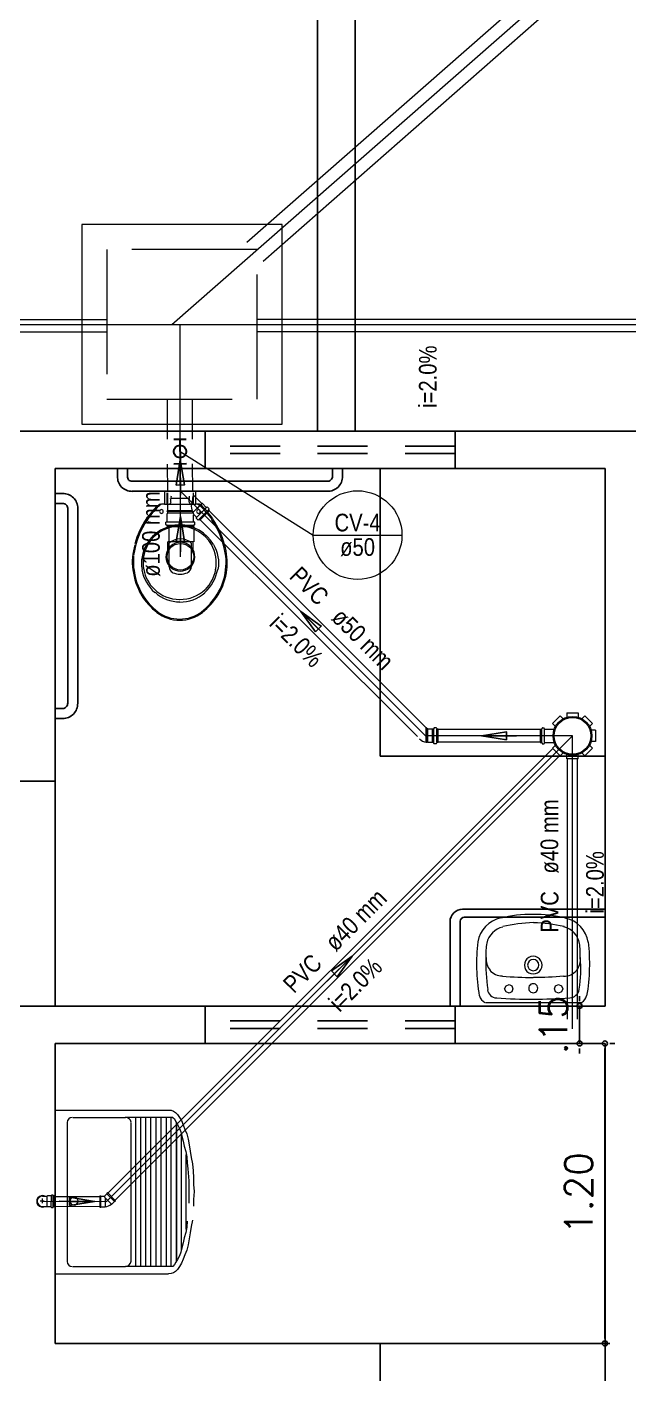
# Model space of a CAD drawing. Header units: inches. Extents: x 48180 to 96389, y -17773 to -8880.
# Drawn here: x 48184.81 to 48187.22, y -8893.59 to -8888.17 of the extents above; entities that cross this region are included whole.
import ezdxf

# ---------------------------------------------------------------- set-up
doc = ezdxf.new("R2010")
doc.units = ezdxf.units.IN
doc.header["$MEASUREMENT"] = 0
for name, pattern in [('CONTORNO_QUADRO_T', [0.35, 0.2, -0.15]), ('Dashed', [0.75, 0.5, -0.25]), ('HIDDEN', [9.525, 6.35, -3.175])]:
    doc.linetypes.add(name, pattern=pattern)
for name, color, linetype, lineweight in [('Arquitetura', 134, 'Continuous', 5), ('CV-Colunas', 1, 'Continuous', 30), ('CV-Indicação coluna', 5, 'Continuous', 20), ('CV-Textos coluna', 7, 'Continuous', 20), ('Simbolos', 5, 'Continuous', 20), ('Simbolos_int', 174, 'Continuous', 5), ('TQ-Sentido tubo', 9, 'Continuous', 20), ('TQ-Seção tubo', 5, 'Continuous', 20), ('TQ-Textos tubo', 7, 'Continuous', 20), ('TQ-Tubos detalhe', 90, 'Continuous', 20)]:
    doc.layers.add(name, color=color, linetype=linetype, lineweight=lineweight)
for name, color, linetype in [('at_Entity', 7, 'Continuous'), ('barras acess', 7, 'Continuous'), ('ESQUADRIA', 3, 'Continuous'), ('JANELA2', 1, 'Continuous'), ('PAREDE', 4, 'Continuous'), ('soleira piso', 7, 'Continuous')]:
    doc.layers.add(name, color=color, linetype=linetype)
doc.styles.add('ARIAL', font='ARIALN.TTF')
doc.styles.add('ROMANS', font='romans.shx')
doc.dimstyles.new('ESCALA75', dxfattribs={"dimtxt": 0.11, "dimasz": 0.02, "dimexe": 0.02, "dimexo": 0.04, "dimgap": 0.05, "dimtad": 1, "dimzin": 4, "dimdsep": 46, "dimtxsty": 'ROMANS', "dimblk1": 'PPC', "dimblk2": 'PPC', "dimsah": 1, "dimcen": 0.02, "dimclrd": 7, "dimclre": 7, "dimclrt": 3, "dimazin": 1, "dimtfac": 1, "dimtix": 1, "dimtmove": 0, "dimatfit": 3, "dimldrblk": 'PPC', "dimfxl": 0, "dimtolj": 1, "dimtzin": 12, "dimarcsym": 0})
doc.dimstyles.get("Standard").update_dxf_attribs({"dimtxt": 0.18, "dimasz": 0.18, "dimexe": 0.18, "dimexo": 0.0625, "dimgap": 0.09, "dimtad": 0, "dimtih": 1, "dimtoh": 1, "dimdec": 4, "dimzin": 0, "dimdsep": 46, "dimtxsty": 'Standard', "dimcen": 0.09, "dimadec": 0, "dimazin": 0, "dimtfac": 1, "dimtdec": 4, "dimtofl": 0, "dimtmove": 0, "dimatfit": 3, "dimfxl": 0, "dimtolj": 1, "dimtzin": 0, "dimarcsym": 0})

# ---------------------------------------------------------------- blocks, each defined once
blk = doc.blocks.new('new block5')
at = {"layer": 'barras acess', "color": 0}
for p, q in [((-0.3905, 0.04), (0.3905, 0.04)), ((-0.3905, 0), (0.3905, 0)), ((-0.4517, -0.0201), (-0.4517, -0.0508)), ((-0.4117, -0.0201), (-0.4117, -0.0508)), ((0.4083, -0.0201), (0.4083, -0.0508)), ((0.4483, -0.0201), (0.4483, -0.0508))]:
    blk.add_line(p, q, dxfattribs=at)
for centre, radius, start, end in [((-0.3917, -0.02), 0.06, 88.8662, 180.134), ((-0.3915, -0.0201), 0.0201, 87.1138, 179.9486), ((0.3905, -0.0177), 0.0579, 357.6185, 90.9862), ((0.3904, -0.0181), 0.0181, 353.5362, 89.508)]:
    blk.add_arc(centre, radius, start, end, dxfattribs=at)
blk = doc.blocks.new('new block8')
at = {"layer": 'at_Entity', "color": 0}
for p, q in [((0, 0), (-0.3388, 0)), ((0, 0.04), (-0.3372, 0.04))]:
    blk.add_line(p, q, dxfattribs=at)
at = {"layer": 'at_Entity', "color": 7}
for p, q in [((-0.3872, -0.01), (-0.3872, -0.58)), ((-0.3555, -0.58), (-0.3555, -0.0169))]:
    blk.add_line(p, q, dxfattribs=at)
at = {"layer": 'at_Entity'}
blk.add_arc((-0.3372, -0.01), 0.05, 90, 180, dxfattribs=at)
at = {"layer": 'at_Entity', "color": 7}
blk.add_arc((-0.3383, -0.0172), 0.0172, 91.789, 179.0886, dxfattribs=at)
blk = doc.blocks.new('PPC')
at = {"color": 2}
blk.add_circle((0, 0), 0.5, dxfattribs=at)
blk = doc.blocks.new('*D89')
at = {"color": 7, "lineweight": -2, "transparency": 16777216}
for p, q in [((48187.0232, -8892.0692), (48187.0232, -8892.0492)), ((48187.0845, -8892.0892), (48187.0032, -8892.0892)), ((48187.0232, -8892.0892), (48187.0232, -8892.2392)), ((48187.0845, -8892.2392), (48187.0032, -8892.2392)), ((48187.0232, -8892.2592), (48187.0232, -8892.2792))]:
    blk.add_line(p, q, dxfattribs=at)
at = {"layer": 'DEFPOINTS', "color": 0, "linetype": 'HIDDEN', "transparency": 16777216}
for p in [(48187.1245, -8892.0892), (48187.0232, -8892.2392), (48187.1245, -8892.2392)]:
    blk.add_point(p, dxfattribs=at)
at = {"color": 7, "linetype": 'HIDDEN', "lineweight": -2, "transparency": 16777216, "xscale": 0.02, "yscale": 0.02, "zscale": 0.02}
for p, rotation in [((48187.0232, -8892.0892), 270), ((48187.0232, -8892.2392), 90)]:
    blk.add_blockref('PPC', p, dxfattribs=dict(at, rotation=rotation))
at = {"color": 3, "linetype": 'HIDDEN', "transparency": 16777216, "insert": (48186.9182, -8892.1642), "char_height": 0.11, "attachment_point": 5, "rotation": 90, "style": 'ROMANS'}
blk.add_mtext('\\A1;.15', dxfattribs=at)
blk = doc.blocks.new('*D93')
at = {"color": 7, "lineweight": -2, "transparency": 16777216}
for p, q in [((48187.1245, -8892.2592), (48187.1245, -8893.4192)), ((48187.1645, -8892.2392), (48187.1445, -8892.2392)), ((48187.0632, -8893.4392), (48187.1445, -8893.4392))]:
    blk.add_line(p, q, dxfattribs=at)
at = {"layer": 'DEFPOINTS', "color": 0, "linetype": 'HIDDEN', "transparency": 16777216}
for p in [(48187.1245, -8892.2392), (48187.0232, -8893.4392), (48187.1245, -8893.4392)]:
    blk.add_point(p, dxfattribs=at)
at = {"color": 7, "linetype": 'HIDDEN', "lineweight": -2, "transparency": 16777216, "xscale": 0.02, "yscale": 0.02, "zscale": 0.02}
for p, rotation in [((48187.1245, -8892.2392), 90), ((48187.1245, -8893.4392), 270)]:
    blk.add_blockref('PPC', p, dxfattribs=dict(at, rotation=rotation))
at = {"color": 3, "linetype": 'HIDDEN', "transparency": 16777216, "insert": (48187.0195, -8892.8392), "char_height": 0.11, "attachment_point": 5, "rotation": 90, "style": 'ROMANS'}
blk.add_mtext('\\A1;1.20', dxfattribs=at)

msp = doc.modelspace()

# ---------------------------------------------------------------- linework, layer by layer
at = {"layer": 'Arquitetura', "color": 7}
for p, q in [((48185.3626, -8890.0297), (48185.3626, -8890.0812)), ((48185.3721, -8890.0357), (48185.3721, -8890.0812)), ((48185.4791, -8890.0812), (48185.4791, -8890.0357)), ((48185.4886, -8890.0812), (48185.4886, -8890.0297)), ((48185.3546, -8890.0812), (48185.3506, -8890.0812)), ((48185.3626, -8890.0812), (48185.3546, -8890.0812)), ((48185.3626, -8890.0812), (48185.4256, -8890.0812)), ((48185.4256, -8890.0592), (48185.3881, -8890.0592)), ((48185.3881, -8890.0732), (48185.3881, -8890.0632)), ((48185.4631, -8890.0592), (48185.4256, -8890.0592)), ((48185.4256, -8890.0812), (48185.4886, -8890.0812)), ((48185.4611, -8890.0732), (48185.4611, -8890.0632)), ((48185.4966, -8890.0812), (48185.4886, -8890.0812)), ((48185.5006, -8890.0812), (48185.4966, -8890.0812)), ((48185.3801, -8890.2372), (48185.3801, -8890.3337)), ((48185.4711, -8890.3337), (48185.4711, -8890.2372))]:
    msp.add_line(p, q, dxfattribs=at)
at = {"layer": 'Arquitetura'}
for p, q in [((48185.3821, -8890.0812), (48185.4886, -8890.0812)), ((48186.7231, -8892.0202), (48186.7291, -8892.0082)), ((48186.7291, -8892.0322), (48186.7231, -8892.0202)), ((48186.7291, -8892.0082), (48186.7411, -8892.0027)), ((48186.7411, -8892.0382), (48186.7291, -8892.0322)), ((48186.7411, -8892.0027), (48186.7526, -8892.0082)), ((48186.7526, -8892.0322), (48186.7411, -8892.0382)), ((48186.7526, -8892.0082), (48186.7566, -8892.0202)), ((48186.7566, -8892.0202), (48186.7526, -8892.0322)), ((48186.9226, -8892.0202), (48186.9266, -8892.0082)), ((48186.9266, -8892.0322), (48186.9226, -8892.0202)), ((48186.9266, -8892.0082), (48186.9381, -8892.0027)), ((48186.9381, -8892.0382), (48186.9266, -8892.0322)), ((48186.9381, -8892.0027), (48186.9501, -8892.0082)), ((48186.9501, -8892.0322), (48186.9381, -8892.0382)), ((48186.9501, -8892.0082), (48186.9561, -8892.0202)), ((48186.9561, -8892.0202), (48186.9501, -8892.0322)), ((48186.6461, -8892.0757), (48186.8376, -8892.0757)), ((48186.7746, -8892.0757), (48186.9641, -8892.0757)), ((48186.8376, -8892.0757), (48187.0331, -8892.0757)), ((48184.9251, -8892.5057), (48185.3791, -8892.5057)), ((48184.9961, -8892.5352), (48185.2076, -8892.5352)), ((48185.3966, -8892.5352), (48185.2076, -8892.5352)), ((48185.2486, -8893.1317), (48185.2486, -8892.5352)), ((48185.2686, -8893.1317), (48185.2686, -8892.5352)), ((48185.2881, -8893.1317), (48185.2881, -8892.5352)), ((48185.3081, -8893.1317), (48185.3081, -8892.5352)), ((48185.3296, -8893.1317), (48185.3296, -8892.5352)), ((48185.3496, -8893.1317), (48185.3496, -8892.5352)), ((48185.3711, -8893.1317), (48185.3711, -8892.5352)), ((48185.3791, -8892.5057), (48185.3891, -8892.5057)), ((48185.3891, -8892.5057), (48185.3986, -8892.5097)), ((48185.3891, -8893.1317), (48185.3891, -8892.5352)), ((48185.3966, -8892.5352), (48185.4026, -8892.5412)), ((48185.3986, -8892.5097), (48185.4066, -8892.5157)), ((48185.4066, -8892.5157), (48185.4146, -8892.5237)), ((48185.4146, -8892.5237), (48185.4226, -8892.5352)), ((48185.4226, -8892.5352), (48185.4306, -8892.5472)), ((48184.9746, -8893.1097), (48184.9746, -8892.5552)), ((48185.2291, -8893.1097), (48185.2291, -8892.5552)), ((48185.4026, -8892.5412), (48185.4086, -8892.5532)), ((48185.4086, -8892.5532), (48185.4146, -8892.5632)), ((48185.4106, -8892.5552), (48185.4106, -8893.1117)), ((48185.4106, -8893.1117), (48185.4106, -8892.5552)), ((48185.4146, -8892.5632), (48185.4226, -8892.5787)), ((48185.4226, -8892.5787), (48185.4286, -8892.5927)), ((48185.4306, -8892.5472), (48185.4381, -8892.5652)), ((48185.4381, -8892.5652), (48185.4441, -8892.5827)), ((48185.4441, -8892.5827), (48185.4521, -8892.6007)), ((48185.4286, -8892.5927), (48185.4326, -8892.6102)), ((48185.4306, -8893.0662), (48185.4306, -8892.6007)), ((48185.4326, -8892.6102), (48185.4381, -8892.6302)), ((48185.4381, -8892.6302), (48185.4421, -8892.6497)), ((48185.4521, -8892.6007), (48185.4581, -8892.6222)), ((48185.4581, -8892.6222), (48185.4621, -8892.6442)), ((48185.4621, -8892.6442), (48185.4661, -8892.6697)), ((48185.4421, -8892.6497), (48185.4481, -8892.6717)), ((48185.4481, -8892.6717), (48185.4521, -8892.6932)), ((48185.4501, -8892.9832), (48185.4501, -8892.6832)), ((48185.4521, -8892.6932), (48185.4541, -8892.7172)), ((48185.4661, -8892.6697), (48185.4701, -8892.6952)), ((48185.4701, -8892.6952), (48185.4756, -8892.7207)), ((48185.4541, -8892.7172), (48185.4561, -8892.7407)), ((48185.4561, -8892.7407), (48185.4601, -8892.7882)), ((48185.4756, -8892.7207), (48185.4776, -8892.7487)), ((48185.4776, -8892.7487), (48185.4796, -8892.7762)), ((48185.4601, -8892.7882), (48185.4601, -8892.8117)), ((48185.4796, -8892.7762), (48185.4796, -8892.8037)), ((48185.4796, -8892.8037), (48185.4816, -8892.8317)), ((48185.4601, -8892.8117), (48185.4601, -8892.8317)), ((48185.4601, -8892.8317), (48185.4601, -8892.8552)), ((48185.4601, -8892.8552), (48185.4601, -8892.8787)), ((48185.4816, -8892.8317), (48185.4796, -8892.8632)), ((48185.4796, -8892.8632), (48185.4796, -8892.8907)), ((48185.4541, -8892.9497), (48185.4521, -8892.9737)), ((48185.4756, -8892.9457), (48185.4701, -8892.9717)), ((48185.4421, -8893.0172), (48185.4381, -8893.0367)), ((48185.4481, -8892.9952), (48185.4421, -8893.0172)), ((48185.4521, -8892.9737), (48185.4481, -8892.9952)), ((48185.4621, -8893.0207), (48185.4581, -8893.0447)), ((48185.4661, -8892.9972), (48185.4621, -8893.0207)), ((48185.4701, -8892.9717), (48185.4661, -8892.9972)), ((48185.4286, -8893.0742), (48185.4226, -8893.0882)), ((48185.4326, -8893.0567), (48185.4286, -8893.0742)), ((48185.4381, -8893.0367), (48185.4326, -8893.0567)), ((48185.4521, -8893.0662), (48185.4441, -8893.0842)), ((48185.4581, -8893.0447), (48185.4521, -8893.0662)), ((48184.9961, -8893.1317), (48185.2076, -8893.1317)), ((48185.3966, -8893.1317), (48185.2076, -8893.1317)), ((48185.4026, -8893.1237), (48185.3966, -8893.1317)), ((48185.4086, -8893.1137), (48185.4026, -8893.1237)), ((48185.4146, -8893.1037), (48185.4086, -8893.1137)), ((48185.4226, -8893.0882), (48185.4146, -8893.1037)), ((48185.4226, -8893.1317), (48185.4146, -8893.1432)), ((48185.4306, -8893.1177), (48185.4226, -8893.1317)), ((48185.4381, -8893.1017), (48185.4306, -8893.1177)), ((48185.4441, -8893.0842), (48185.4381, -8893.1017)), ((48184.9251, -8893.1612), (48185.3791, -8893.1612)), ((48185.3891, -8893.1592), (48185.3791, -8893.1612)), ((48185.3986, -8893.1572), (48185.3891, -8893.1592)), ((48185.4066, -8893.1512), (48185.3986, -8893.1572)), ((48185.4146, -8893.1432), (48185.4066, -8893.1512))]:
    msp.add_line(p, q, dxfattribs=at)
at = {"layer": 'Arquitetura', "color": 7}
for centre, radius, start, end in [((48185.5581, -8890.3237), 0.3241, 131.946, 145.536), ((48185.5581, -8890.3237), 0.3199, 130.723, 145.536), ((48185.3091, -8889.8662), 0.2178, 278.45, 280.557), ((48185.3821, -8890.0732), 0.00749, 274.724, 357.989), ((48185.3761, -8890.0632), 0.0118, 4.0536, 24.0048), ((48185.4021, -8890.0537), 0.0139, 160.615, 199.661), ((48185.4731, -8890.0632), 0.0118, 155.979, 175.963), ((48185.4551, -8890.0537), 0.0085, 318.844, 25.7885), ((48185.4691, -8890.0732), 0.00749, 182.016, 265.281), ((48185.4926, -8890.0912), 0.00963, 51.3502, 83.0075), ((48185.3031, -8890.3142), 0.3031, 34.2601, 49.668), ((48185.5006, -8890.0872), 0.00593, 34.8914, 99.2345), ((48185.2896, -8890.3237), 0.3241, 34.4641, 48.054), ((48185.5716, -8890.3297), 0.3348, 145.849, 172.705), ((48185.5716, -8890.3297), 0.3391, 145.849, 164.745), ((48185.3506, -8890.1107), 0.00749, 90, 180), ((48185.3506, -8890.1107), 0.00749, 180, 270), ((48185.3506, -8890.1107), 0.00749, 0, 90), ((48185.3506, -8890.1107), 0.00749, 270, 0), ((48185.4986, -8890.1107), 0.00749, 90, 180), ((48185.4986, -8890.1107), 0.00749, 180, 270), ((48185.4986, -8890.1107), 0.00749, 0, 90), ((48185.4986, -8890.1107), 0.00749, 270, 0), ((48185.2756, -8890.3317), 0.3348, 7.295, 34.1515), ((48185.2756, -8890.3317), 0.3391, 15.2545, 34.1511), ((48185.4256, -8890.3197), 0.1551, 90.2472, 150.342), ((48185.4236, -8890.3162), 0.1466, 89.8901, 150.09), ((48185.4236, -8890.3162), 0.1466, 29.9103, 90.1099), ((48185.4236, -8890.3197), 0.1551, 29.6576, 89.7528), ((48185.4791, -8890.3142), 0.245, 163.24, 187.048), ((48185.4096, -8890.3162), 0.1388, 148.497, 191.027), ((48185.4236, -8890.3162), 0.1466, 150.194, 191.069), ((48185.4256, -8890.2902), 0.0695, 50.1806, 130.688), ((48185.4236, -8890.3162), 0.1466, 348.937, 29.8057), ((48185.4416, -8890.3162), 0.1388, 348.979, 31.5037), ((48185.3686, -8890.3142), 0.245, 352.958, 16.7598), ((48185.4791, -8890.3142), 0.2407, 174.243, 187.054), ((48185.3686, -8890.3142), 0.2406, 352.952, 5.7623), ((48185.4866, -8890.3162), 0.2514, 186.482, 211.075), ((48185.4866, -8890.3162), 0.2471, 186.476, 211.07), ((48185.4276, -8890.3162), 0.1573, 190.031, 228.779), ((48185.4216, -8890.3162), 0.1444, 190.811, 226.928), ((48185.4061, -8890.3317), 0.0246, 179.11, 246.489), ((48185.4256, -8890.2767), 0.0845, 249.23, 290.781), ((48185.4456, -8890.3317), 0.0246, 293.516, 0.8899), ((48185.4136, -8890.3122), 0.1651, 312.113, 349.511), ((48185.4096, -8890.3102), 0.1622, 316.076, 348.198), ((48185.3626, -8890.3142), 0.2471, 328.936, 353.529), ((48185.3626, -8890.3142), 0.2514, 328.931, 353.523), ((48185.4196, -8890.3277), 0.1346, 223.896, 271.488), ((48185.4256, -8890.3182), 0.1444, 269.341, 313.775), ((48185.5006, -8890.3022), 0.2707, 211.679, 231.838), ((48185.5006, -8890.3022), 0.2664, 211.685, 231.828), ((48185.4216, -8890.3337), 0.1386, 225.938, 271.288), ((48185.4236, -8890.3182), 0.1551, 269.951, 310.671), ((48185.3466, -8890.3022), 0.2664, 308.177, 328.32), ((48185.3466, -8890.3022), 0.2707, 308.166, 328.326), ((48185.4236, -8890.3947), 0.1508, 233.009, 270.132), ((48185.4236, -8890.3947), 0.1466, 233.026, 270.132), ((48185.4236, -8890.3947), 0.1466, 269.879, 306.986), ((48185.4236, -8890.3947), 0.1508, 269.879, 307.002)]:
    msp.add_arc(centre, radius, start, end, dxfattribs=at)
at = {"layer": 'Arquitetura'}
for centre, radius, start, end in [((48186.8256, -8892.2017), 0.4785, 88.698, 104.422), ((48186.8476, -8892.2017), 0.4791, 75.6368, 91.3415), ((48186.7331, -8891.8527), 0.1187, 102.514, 169.944), ((48186.7351, -8891.8567), 0.0855, 102.946, 167.281), ((48186.8516, -8892.3382), 0.5826, 91.3524, 103.504), ((48186.8256, -8892.3342), 0.5785, 76.4579, 88.6966), ((48186.9441, -8891.8507), 0.0792, 8.4194, 78.3837), ((48186.9461, -8891.8487), 0.1119, 7.7196, 79.5925), ((48187.3726, -8891.9197), 0.7618, 173.413, 189.693), ((48186.3026, -8891.9197), 0.761, 350.279, 6.5765), ((48186.9621, -8891.8842), 0.3142, 171.322, 181.826), ((48186.7036, -8891.8842), 0.3222, 357.995, 8.1696), ((48187.2681, -8891.9237), 0.6201, 177.323, 189.242), ((48186.7211, -8891.8997), 0.0723, 176.602, 219.6), ((48186.8376, -8891.9257), 0.0353, 150.003, 209.997), ((48186.8376, -8891.9257), 0.0353, 90, 149.993), ((48186.8376, -8891.9257), 0.0225, 90, 180), ((48186.8376, -8891.9257), 0.0225, 180, 270), ((48186.8376, -8891.9257), 0.0353, 29.9968, 89.9993), ((48186.8376, -8891.9257), 0.0225, 0, 90), ((48186.8376, -8891.9257), 0.0225, 270.01, 0), ((48186.8376, -8891.9257), 0.0353, 330.003, 29.9968), ((48186.9481, -8891.8997), 0.079, 324.652, 2.8394), ((48186.5731, -8891.9412), 0.4552, 349.782, 5.7972), ((48186.7151, -8891.9017), 0.0674, 220.344, 269.449), ((48186.8396, -8890.4847), 1.4903, 265.19, 269.939), ((48186.8376, -8891.9257), 0.0353, 209.997, 269.999), ((48186.8376, -8891.9257), 0.0353, 270, 329.993), ((48186.8376, -8890.6072), 1.3668, 270.021, 275.095), ((48186.9621, -8891.9057), 0.0638, 266.773, 320.755), ((48186.6716, -8892.0302), 0.0527, 200.542, 238.93), ((48186.6936, -8892.0182), 0.0389, 188.756, 265.613), ((48186.8376, -8892.0182), 0.0182, 150.013, 209.987), ((48186.8376, -8892.0182), 0.0182, 90, 150.04), ((48186.8376, -8892.0182), 0.0182, 210.019, 270.037), ((48186.8376, -8892.0182), 0.0182, 30.0191, 90.0367), ((48186.8376, -8892.0182), 0.0182, 270, 330.04), ((48186.8376, -8892.0182), 0.0182, 330.013, 29.9872), ((48186.9816, -8892.0162), 0.0406, 273.114, 350.393), ((48187.0131, -8892.0402), 0.039, 297.867, 348.569), ((48186.8316, -8890.3287), 1.7337, 265.375, 270.21), ((48186.8376, -8890.1632), 1.8987, 270, 274.414), ((48184.9941, -8892.5552), 0.0203, 90, 180), ((48185.2056, -8892.5592), 0.025, 13.2141, 85.5784), ((48185.0011, -8892.8697), 0.016, 90, 180), ((48185.0011, -8892.8697), 0.016, 0, 90), ((48185.0011, -8892.8697), 0.016, 180, 270), ((48185.0011, -8892.8697), 0.016, 270, 0), ((48184.9941, -8893.1117), 0.0203, 180, 270), ((48185.2056, -8893.1077), 0.0242, 273.761, 353.445)]:
    msp.add_arc(centre, radius, start, end, dxfattribs=at)
at = {"layer": 'CV-Colunas', "linetype": 'Continuous'}
for p, q in [((48185.4002, -8889.8207), (48185.4502, -8889.821)), ((48185.4251, -8889.8707), (48185.4252, -8889.8207)), ((48185.4251, -8889.8707), (48185.4256, -8889.9207)), ((48185.4506, -8889.9207), (48185.4006, -8889.921))]:
    msp.add_line(p, q, dxfattribs=at)
msp.add_circle((48185.4251, -8889.8707), 0.025, dxfattribs=at)
at = {"layer": 'CV-Indicação coluna'}
for p, q in [((48185.4251, -8889.8707), (48185.9577, -8890.2053)), ((48185.9577, -8890.2053), (48186.3127, -8890.2053))]:
    msp.add_line(p, q, dxfattribs=at)
msp.add_circle((48186.1352, -8890.2053), 0.1775, dxfattribs=at)
at = {"layer": 'ESQUADRIA', "linetype": 'CONTORNO_QUADRO_T'}
for p, q in [((48186.5251, -8889.8492), (48185.5251, -8889.8492)), ((48186.5251, -8889.8792), (48185.5251, -8889.8792)), ((48186.5251, -8892.1492), (48185.5251, -8892.1492)), ((48186.5251, -8892.1792), (48185.5251, -8892.1792))]:
    msp.add_line(p, q, dxfattribs=at)
at = {"layer": 'JANELA2'}
for p, q in [((48185.5251, -8889.7892), (48185.5251, -8889.9392)), ((48186.5251, -8889.7892), (48186.5251, -8889.9392)), ((48185.5251, -8892.0892), (48185.5251, -8892.2392)), ((48186.5251, -8892.0892), (48186.5251, -8892.2392))]:
    msp.add_line(p, q, dxfattribs=at)
at = {"layer": 'PAREDE'}
for p, q in [((48186.1251, -8883.9892), (48186.1251, -8889.7892)), ((48185.9751, -8884.1392), (48185.9751, -8889.7892)), ((48186.1251, -8884.1392), (48186.1251, -8889.7892)), ((48184.9251, -8889.9392), (48184.9251, -8891.1892)), ((48187.1251, -8889.9392), (48187.1251, -8892.0892)), ((48184.7751, -8891.1892), (48184.9251, -8891.1892)), ((48184.7751, -8892.0892), (48184.9251, -8892.0892)), ((48184.9251, -8892.2392), (48184.9251, -8893.4392)), ((48187.1251, -8892.2392), (48187.1251, -8893.5892)), ((48186.2251, -8893.4392), (48186.2251, -8893.5892))]:
    msp.add_line(p, q, dxfattribs=at)
at = {"layer": 'PAREDE', "linetype": 'Continuous'}
for p, q in [((48193.1251, -8889.7892), (48181.7251, -8889.7892)), ((48187.1251, -8889.9392), (48184.9251, -8889.9392)), ((48187.1251, -8892.0892), (48184.9251, -8892.0892)), ((48187.1251, -8892.2392), (48184.9251, -8892.2392)), ((48186.2251, -8893.4392), (48184.9251, -8893.4392))]:
    msp.add_line(p, q, dxfattribs=at)
at = {"layer": 'Simbolos'}
for p, q in [((48185.3757, -8890.1077), (48185.3757, -8890.0357)), ((48185.512, -8890.0792), (48185.4772, -8890.0447)), ((48185.476, -8890.1152), (48185.5117, -8890.0795)), ((48185.4762, -8890.115), (48185.512, -8890.0792)), ((48185.4917, -8890.134), (48185.5302, -8890.0955)), ((48185.492, -8890.1337), (48185.5305, -8890.0952)), ((48185.5147, -8890.0792), (48185.512, -8890.0792)), ((48185.53, -8890.0945), (48185.5147, -8890.0792)), ((48185.5332, -8890.0927), (48185.5312, -8890.0945)), ((48185.5407, -8890.0992), (48185.5347, -8890.093)), ((48185.3685, -8890.1632), (48185.3685, -8890.154)), ((48185.3695, -8890.153), (48185.372, -8890.1527)), ((48185.373, -8890.1197), (48185.3755, -8890.1175)), ((48185.373, -8890.1517), (48185.373, -8890.1197)), ((48185.373, -8890.1525), (48185.4795, -8890.1525)), ((48185.3732, -8890.1195), (48185.3757, -8890.1172)), ((48185.3757, -8890.1077), (48185.3742, -8890.1077)), ((48185.3742, -8890.1107), (48185.3742, -8890.1077)), ((48185.3757, -8890.111), (48185.3742, -8890.1107)), ((48185.4732, -8890.1077), (48185.3757, -8890.1077)), ((48185.4745, -8890.111), (48185.3757, -8890.111)), ((48185.3757, -8890.1172), (48185.3757, -8890.111)), ((48185.477, -8890.1172), (48185.3757, -8890.1172)), ((48185.4795, -8890.1517), (48185.4795, -8890.1242)), ((48185.483, -8890.153), (48185.4805, -8890.1527)), ((48185.491, -8890.1335), (48185.4812, -8890.1237)), ((48185.484, -8890.1632), (48185.484, -8890.154)), ((48185.491, -8890.1347), (48185.4895, -8890.1365)), ((48185.496, -8890.144), (48185.4897, -8890.138)), ((48185.497, -8890.1442), (48185.4997, -8890.1427)), ((48185.5002, -8890.1425), (48185.5387, -8890.104)), ((48185.5005, -8890.1422), (48185.539, -8890.1037)), ((48185.504, -8890.146), (48185.501, -8890.143)), ((48185.504, -8890.146), (48185.5427, -8890.1072)), ((48185.541, -8890.1002), (48185.5395, -8890.103)), ((48185.5427, -8890.1072), (48185.5397, -8890.1042)), ((48185.3692, -8890.1642), (48185.3722, -8890.165)), ((48185.373, -8890.1652), (48185.4795, -8890.1652)), ((48185.373, -8890.1705), (48185.373, -8890.166)), ((48185.373, -8890.1705), (48185.4795, -8890.1705)), ((48185.4795, -8890.1705), (48185.4795, -8890.166)), ((48185.4832, -8890.1642), (48185.4802, -8890.165)), ((48185.3757, -8890.2645), (48185.3757, -8890.2317)), ((48185.4772, -8890.2645), (48185.4772, -8890.2317)), ((48186.9143, -8890.9595), (48186.946, -8890.9277)), ((48186.9143, -8890.9595), (48186.9263, -8890.9715)), ((48186.946, -8890.9277), (48186.958, -8890.9397)), ((48186.9723, -8890.9167), (48187.0173, -8890.9167)), ((48186.9723, -8890.9167), (48186.9723, -8890.934)), ((48187.0173, -8890.9167), (48187.0173, -8890.934)), ((48187.0435, -8890.9277), (48187.0315, -8890.9397)), ((48187.0435, -8890.9277), (48187.0753, -8890.9595)), ((48187.0753, -8890.9595), (48187.0633, -8890.9715)), ((48186.4157, -8890.9815), (48186.41, -8890.9757)), ((48186.4175, -8890.981), (48186.4172, -8890.9815)), ((48186.4345, -8890.981), (48186.4175, -8890.981)), ((48186.4392, -8890.981), (48186.4345, -8890.981)), ((48186.4405, -8890.9772), (48186.4402, -8890.98)), ((48186.4502, -8890.9765), (48186.4415, -8890.9765)), ((48186.4512, -8890.9772), (48186.452, -8890.9802)), ((48186.4572, -8890.981), (48186.453, -8890.981)), ((48186.4572, -8891.0355), (48186.4572, -8890.981)), ((48186.8653, -8890.981), (48186.8653, -8891.0355)), ((48186.8653, -8890.981), (48186.8723, -8890.981)), ((48186.8723, -8890.981), (48186.8733, -8890.9772)), ((48186.8743, -8890.9765), (48186.881, -8890.9765)), ((48186.8823, -8890.98), (48186.882, -8890.9772)), ((48186.8833, -8890.981), (48186.922, -8890.981)), ((48187.0863, -8890.9857), (48187.069, -8890.9857)), ((48187.0863, -8890.9857), (48187.0863, -8891.0307)), ((48186.41, -8891.0335), (48186.4102, -8891.035)), ((48186.413, -8891.035), (48186.4102, -8891.035)), ((48186.4132, -8891.0335), (48186.413, -8891.035)), ((48186.4157, -8891.0335), (48186.4132, -8891.0335)), ((48186.4175, -8891.0355), (48186.4157, -8891.0335)), ((48186.4345, -8891.0355), (48186.4175, -8891.0355)), ((48186.4392, -8891.0355), (48186.4345, -8891.0355)), ((48186.4405, -8891.0392), (48186.4402, -8891.0365)), ((48186.4502, -8891.04), (48186.4415, -8891.04)), ((48186.4512, -8891.0392), (48186.452, -8891.0362)), ((48186.4572, -8891.0355), (48186.453, -8891.0355)), ((48186.8653, -8891.0355), (48186.8723, -8891.0355)), ((48186.8723, -8891.0355), (48186.8733, -8891.0392)), ((48186.8743, -8891.04), (48186.881, -8891.04)), ((48186.8823, -8891.0365), (48186.882, -8891.0392)), ((48186.8833, -8891.0355), (48186.922, -8891.0355)), ((48186.9143, -8891.057), (48186.9263, -8891.045)), ((48186.946, -8891.0887), (48186.9143, -8891.057)), ((48187.0753, -8891.057), (48187.0435, -8891.0887)), ((48187.0753, -8891.057), (48187.0633, -8891.045)), ((48187.0863, -8891.0307), (48187.069, -8891.0307)), ((48186.946, -8891.0887), (48186.958, -8891.0767)), ((48186.9723, -8891.0997), (48186.9723, -8891.0825)), ((48187.0173, -8891.0997), (48186.9723, -8891.0997)), ((48187.0173, -8891.0997), (48187.0173, -8891.0825)), ((48187.0435, -8891.0887), (48187.0315, -8891.0767)), ((48184.8747, -8892.8502), (48184.8844, -8892.8505)), ((48184.8844, -8892.8505), (48184.8939, -8892.8505)), ((48184.8952, -8892.849), (48184.8939, -8892.8505)), ((48184.9095, -8892.849), (48184.8952, -8892.849)), ((48184.9107, -8892.847), (48184.9105, -8892.848)), ((48184.9165, -8892.846), (48184.9117, -8892.846)), ((48184.9175, -8892.8467), (48184.9177, -8892.8482)), ((48184.9217, -8892.849), (48184.9187, -8892.849)), ((48184.9217, -8892.849), (48184.9216, -8892.8932)), ((48185.104, -8892.8487), (48185.108, -8892.8487)), ((48185.104, -8892.8487), (48185.104, -8892.8942)), ((48185.108, -8892.8487), (48185.109, -8892.8497)), ((48185.109, -8892.8497), (48185.1225, -8892.8497)), ((48185.132, -8892.8402), (48185.1225, -8892.8497)), ((48185.1348, -8892.836), (48185.132, -8892.8387)), ((48185.132, -8892.8387), (48185.132, -8892.8402)), ((48185.1348, -8892.836), (48185.167, -8892.8682)), ((48184.8746, -8892.8915), (48184.8843, -8892.8917)), ((48184.8843, -8892.8917), (48184.8938, -8892.8917)), ((48184.8951, -8892.8932), (48184.8938, -8892.8917)), ((48184.9093, -8892.8932), (48184.8951, -8892.8932)), ((48184.9105, -8892.8952), (48184.9103, -8892.894)), ((48184.9163, -8892.8962), (48184.9115, -8892.8962)), ((48184.9173, -8892.8955), (48184.9176, -8892.894)), ((48184.9216, -8892.8932), (48184.9186, -8892.8932)), ((48185.104, -8892.8942), (48185.108, -8892.8942)), ((48185.108, -8892.8942), (48185.109, -8892.8932)), ((48185.109, -8892.8932), (48185.124, -8892.8932)), ((48185.124, -8892.8932), (48185.1253, -8892.892)), ((48185.1523, -8892.8815), (48185.1505, -8892.8815)), ((48185.1628, -8892.871), (48185.1523, -8892.8815)), ((48185.1643, -8892.871), (48185.1628, -8892.871)), ((48185.167, -8892.8682), (48185.1643, -8892.871))]:
    msp.add_line(p, q, dxfattribs=at)
at = {"layer": 'Simbolos', "linetype": 'Continuous'}
msp.add_lwpolyline([(48185.033, -8889.7619), (48185.833, -8889.7619), (48185.833, -8888.9619), (48185.033, -8888.9619), (48185.033, -8889.7619)], close=True, dxfattribs=at)
at = {"layer": 'Simbolos'}
msp.add_circle((48186.9948, -8891.0082), 0.0777, dxfattribs=at)
for centre, radius, start, end in [((48185.9052, -8890.1342), 0.4367, 168.277, 171.365), ((48185.5377, -8890.0892), 0.0674, 162.141, 186.453), ((48185.5462, -8890.0842), 0.0765, 189.459, 210.5), ((48185.5307, -8890.0937), 0.001, 225.008, 310.008), ((48185.534, -8890.0937), 0.001, 45.0079, 130.008), ((48185.5402, -8890.0997), 0.001, 330.008, 45.0079), ((48185.3695, -8890.154), 0.001, 95.0078, 179.992), ((48185.372, -8890.1517), 0.001, 275.007, 0.0077), ((48185.4805, -8890.1242), 0.001, 45.0079, 179.992), ((48185.4805, -8890.1517), 0.001, 179.992, 265.008), ((48185.483, -8890.154), 0.001, 0.0077, 85.0076), ((48185.4905, -8890.1372), 0.001, 140.008, 225.007), ((48185.4902, -8890.1342), 0.001, 320.008, 45.0079), ((48185.4965, -8890.1435), 0.001, 225.008, 300.008), ((48185.5002, -8890.1435), 0.001, 45.0073, 120.007), ((48185.5402, -8890.1035), 0.001, 150.008, 225.007), ((48185.3695, -8890.1632), 0.001, 179.992, 255.008), ((48185.372, -8890.166), 0.001, 0.0077, 75.0078), ((48185.4805, -8890.166), 0.001, 105.008, 179.992), ((48185.483, -8890.1632), 0.001, 285.008, 0.0077), ((48185.4265, -8890.2917), 0.0576, 28.2228, 151.793), ((48185.4265, -8890.2917), 0.0576, 151.793, 28.2228), ((48186.4162, -8890.9867), 0.0473, 225.444, 262.398), ((48186.4165, -8890.9807), 0.001, 225, 315), ((48186.4392, -8890.98), 0.001, 270, 355), ((48186.4415, -8890.9775), 0.001, 90, 175), ((48186.4502, -8890.9775), 0.001, 14.9999, 90), ((48186.453, -8890.98), 0.001, 195, 270), ((48186.8715, -8890.98), 0.001, 270, 345), ((48186.8743, -8890.9775), 0.001, 90, 165), ((48186.881, -8890.9775), 0.001, 5, 90), ((48186.8833, -8890.98), 0.001, 185, 270), ((48186.4392, -8891.0365), 0.001, 4.9999, 90), ((48186.4415, -8891.039), 0.001, 185, 270), ((48186.4502, -8891.039), 0.001, 270, 345), ((48186.453, -8891.0365), 0.001, 90, 165), ((48186.8715, -8891.0365), 0.001, 15, 90), ((48186.8743, -8891.039), 0.001, 195, 270), ((48186.881, -8891.039), 0.001, 270, 355), ((48186.8833, -8891.0365), 0.001, 90, 175), ((48184.8746, -8892.8707), 0.0206, 89.8063, 269.806), ((48184.9095, -8892.848), 0.001, 269.806, 354.806), ((48184.9117, -8892.847), 0.001, 89.8063, 174.806), ((48184.9165, -8892.847), 0.001, 14.8063, 89.8063), ((48184.9187, -8892.848), 0.001, 194.806, 269.806), ((48184.9093, -8892.8942), 0.001, 4.8063, 89.8063), ((48184.9115, -8892.8952), 0.001, 184.806, 269.806), ((48184.9163, -8892.8952), 0.001, 269.806, 344.806), ((48184.9186, -8892.8942), 0.001, 89.8063, 164.806), ((48185.1163, -8892.8345), 0.0584, 278.933, 306.067)]:
    msp.add_arc(centre, radius, start, end, dxfattribs=at)
at = {"layer": 'Simbolos_int'}
for p, q in [((48185.4772, -8890.2317), (48185.3757, -8890.2317)), ((48186.41, -8891.0335), (48186.41, -8890.9757)), ((48186.4132, -8891.0335), (48186.4132, -8890.9787)), ((48186.4157, -8891.0335), (48186.4157, -8890.9815)), ((48186.4345, -8891.0355), (48186.4345, -8890.981)), ((48186.4402, -8891.0355), (48186.4402, -8890.981)), ((48186.4522, -8891.0355), (48186.4522, -8890.981)), ((48186.8723, -8891.0355), (48186.8723, -8890.981)), ((48186.8825, -8891.0355), (48186.8825, -8890.981)), ((48184.8746, -8892.8775), (48184.8747, -8892.8587)), ((48184.8938, -8892.8917), (48184.8939, -8892.8505)), ((48184.9103, -8892.8932), (48184.9105, -8892.849)), ((48184.9178, -8892.8932), (48184.918, -8892.849)), ((48185.109, -8892.8932), (48185.109, -8892.8497)), ((48185.124, -8892.8535), (48185.1225, -8892.8497)), ((48185.1253, -8892.8562), (48185.124, -8892.8535)), ((48185.1253, -8892.8562), (48185.1253, -8892.892)), ((48185.1505, -8892.8815), (48185.1253, -8892.8562)), ((48185.132, -8892.8402), (48185.1628, -8892.871)), ((48184.8816, -8892.8707), (48184.8661, -8892.8707))]:
    msp.add_line(p, q, dxfattribs=at)
at = {"layer": 'Simbolos_int', "linetype": 'Dashed'}
msp.add_lwpolyline([(48185.133, -8889.6619), (48185.733, -8889.6619), (48185.733, -8889.0619), (48185.133, -8889.0619), (48185.133, -8889.6619)], close=True, dxfattribs=at)
at = {"layer": 'Simbolos_int'}
for centre, radius in [((48185.4265, -8890.2917), 0.0532), ((48186.9948, -8891.0082), 0.0735)]:
    msp.add_circle(centre, radius, dxfattribs=at)
msp.add_arc((48184.8746, -8892.8707), 0.0228, 64.4295, 295.183, dxfattribs=at)
at = {"layer": 'soleira piso'}
for p, q in [((48186.2251, -8889.9392), (48186.2251, -8891.0892)), ((48187.1251, -8891.0892), (48186.2251, -8891.0892)), ((48184.9251, -8891.1892), (48184.9251, -8892.0892)), ((48186.2251, -8893.4392), (48187.1251, -8893.4392))]:
    msp.add_line(p, q, dxfattribs=at)
at = {"layer": 'TQ-Seção tubo'}
for p, q in [((48192.8088, -8882.7846), (48185.6916, -8889.0349)), ((48192.9604, -8882.7846), (48185.7578, -8889.11)), ((48185.133, -8889.3438), (48182.3273, -8889.3438)), ((48185.133, -8889.3938), (48182.3406, -8889.3938)), ((48188.5017, -8889.3425), (48185.733, -8889.3425)), ((48188.4821, -8889.3925), (48185.733, -8889.3925)), ((48185.3752, -8889.8207), (48185.3755, -8889.6619)), ((48185.4752, -8889.821), (48185.4755, -8889.6619)), ((48185.3765, -8890.0302), (48185.3756, -8889.9212)), ((48185.4765, -8890.0292), (48185.4756, -8889.9205)), ((48186.3744, -8891.0112), (48185.5058, -8890.1442)), ((48186.4097, -8890.976), (48185.5411, -8890.1087)), ((48185.3813, -8890.2317), (48185.3813, -8890.1705)), ((48185.4813, -8890.2317), (48185.4813, -8890.1705)), ((48186.8653, -8890.9832), (48186.4572, -8890.9832)), ((48185.1368, -8892.838), (48186.916, -8891.0587)), ((48186.8653, -8891.0332), (48186.4572, -8891.0332)), ((48185.1651, -8892.8662), (48186.9443, -8891.087)), ((48186.9748, -8892.1417), (48186.9748, -8891.0997)), ((48187.0148, -8892.1417), (48187.0148, -8891.0997)), ((48184.9217, -8892.8507), (48185.1041, -8892.8512)), ((48184.9216, -8892.8907), (48185.104, -8892.8912))]:
    msp.add_line(p, q, dxfattribs=at)
at = {"layer": 'TQ-Tubos detalhe'}
for p, q in [((48192.9175, -8882.756), (48185.3924, -8889.3642)), ((48185.733, -8889.3641), (48182.3348, -8889.3655)), ((48185.4251, -8889.8707), (48185.426, -8889.3642)), ((48188.4912, -8889.363), (48185.426, -8889.3642)), ((48185.4265, -8890.0297), (48185.4251, -8889.8707)), ((48185.4265, -8890.2917), (48185.4265, -8890.0297)), ((48186.4067, -8891.0082), (48185.4265, -8890.0297)), ((48185.1315, -8892.8715), (48186.9948, -8891.0082)), ((48186.9948, -8891.0082), (48186.4067, -8891.0082)), ((48186.9948, -8892.1807), (48186.9948, -8891.0082)), ((48184.8759, -8892.8705), (48185.1315, -8892.8715))]:
    msp.add_line(p, q, dxfattribs=at)

# ---------------------------------------------------------------- block references
at = {"layer": 'barras acess', "rotation": 180}
msp.add_blockref('new block5', (48185.6234, -8889.99), dxfattribs=at)
at = {"layer": 'barras acess', "xscale": -1}
for name, p, rotation in [('new block5', (48184.9758, -8890.4875), 270), ('new block8', (48186.5451, -8892.0892), 90)]:
    msp.add_blockref(name, p, dxfattribs=dict(at, rotation=rotation))

# ---------------------------------------------------------------- texts
at = {"layer": 'CV-Textos coluna', "char_height": 0.0706, "attachment_point": 8, "line_spacing_factor": 0.798, "style": 'ARIAL'}
for s, insert, width in [('CV-4', (48186.1352, -8890.1913), 0.33888), ('ø50', (48186.1352, -8890.29), 0.25416)]:
    msp.add_mtext(s, dxfattribs=dict(at, insert=insert, width=width))
at = {"layer": 'TQ-Textos tubo', "char_height": 0.0706, "line_spacing_factor": 0.798, "style": 'ARIAL'}
for s, insert, width, attachment_point, rotation in [('i=2.0%', (48186.4522, -8889.5716), 0.50832, 8, 89.9085), ('ø100 mm', (48185.346, -8890.201), 0.59304, 8, 90.0002), ('PVC', (48185.9753, -8890.4925), 0.25416, 9, 315.0515), ('i=2.0%', (48185.8653, -8890.6527), 0.50832, 8, 315.0515), ('ø50 mm', (48186.0253, -8890.5422), 0.50832, 7, 315.0515), ('ø40 mm', (48186.9395, -8891.5592), 0.50832, 7, 90.0002), ('i=2.0%', (48187.1208, -8891.5945), 0.50832, 8, 90.0002), ('ø40 mm', (48186.0491, -8891.8757), 0.50832, 7, 45.0001), ('PVC', (48186.9395, -8891.6297), 0.25416, 9, 90.0002), ('PVC', (48185.9991, -8891.9257), 0.25416, 9, 45.0001), ('i=2.0%', (48186.1521, -8892.029), 0.50832, 8, 45.0001)]:
    msp.add_mtext(s, dxfattribs=dict(at, insert=insert, width=width, attachment_point=attachment_point, rotation=rotation))

# ---------------------------------------------------------------- dimensions: what is measured, and where the dimension line sits
dim = msp.add_linear_dim(base=(48187.0232, -8892.2392), p1=(48187.1245, -8892.0892), p2=(48187.1245, -8892.2392), angle=90, dimstyle='ESCALA75')
dim.commit()
dim.dimension.update_dxf_attribs({"geometry": '*D89', "text_midpoint": (48186.9182, -8892.1642)})
dim = msp.add_linear_dim(base=(48187.1245, -8893.4392), p1=(48187.1245, -8892.2392), p2=(48187.0232, -8893.4392), angle=90, dimstyle='ESCALA75', override={"dimtmove": 1})
dim.commit()
dim.dimension.update_dxf_attribs({"geometry": '*D93', "text_midpoint": (48187.0195, -8892.8392)})

# ---------------------------------------------------------------- leaders
at = {"layer": 'TQ-Sentido tubo'}
for points in [[(48185.4254, -8889.9047), (48185.4266, -8890.046)], [(48185.4265, -8890.1305), (48185.4265, -8890.2717)], [(48185.9078, -8890.5102), (48186.0077, -8890.61)], [(48186.6301, -8891.0082), (48186.7713, -8891.0082)], [(48186.1131, -8891.89), (48186.0132, -8891.9897)], [(48185.0834, -8892.8712), (48184.9422, -8892.8707)]]:
    msp.add_leader(points, dimstyle='Standard', override={"dimasz": 0.1, "dimldrblk": 'CLOSED'}, dxfattribs=at)

doc.saveas('drawing.dxf')
